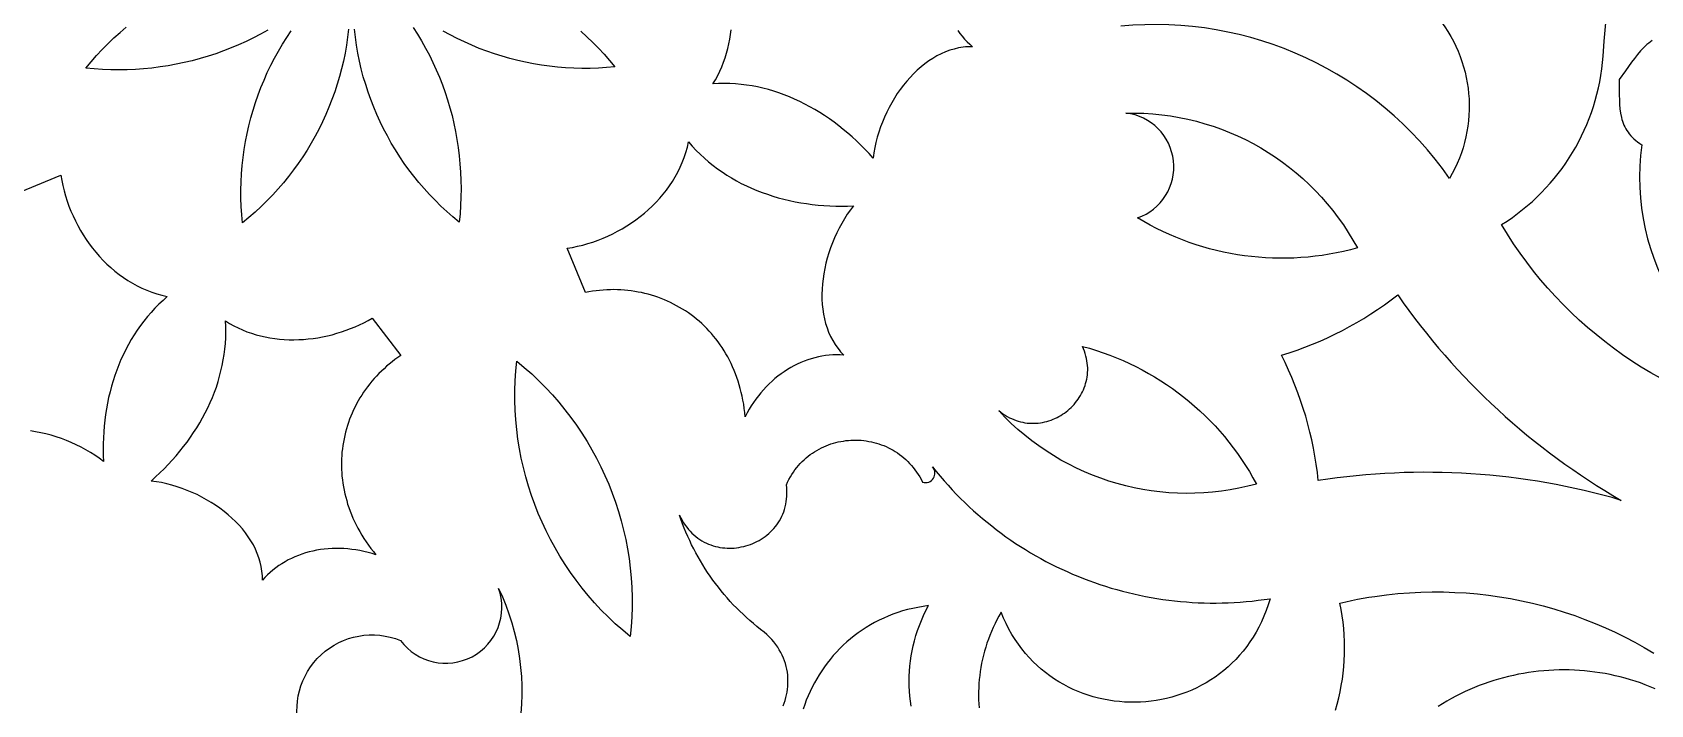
# Model space of a CAD drawing. Extents: x -492 to 492, y -420 to 420.
# Drawn here: x -29.7 to 121.2, y -69.6 to -6.9 of the extents above; entities that cross this region are included whole.
import ezdxf

# ---------------------------------------------------------------- set-up
doc = ezdxf.new("R2010")
doc.units = 0
doc.layers.add('LAYER_1', color=18, linetype='CONTINUOUS')

msp = doc.modelspace()

# ---------------------------------------------------------------- linework, layer by layer
at = {"layer": 'LAYER_1'}
for points in [[(165.33, -35.55, -0.453995), (107.29, -24.82, 0.240725), (116.75, -9.11), (116.76, -9.1, -0.074077), (126.25, 33.96)], [(86.01, -1.56, -0.719328), (102.44, -20.52, 0.270929), (71.79, -6.32, 0.777705)], [(121.34, -7.65), (121.17, -7.77), (121.01, -7.9), (120.85, -8.03), (120.54, -8.32), (120.25, -8.63), (119.97, -8.96), (119.69, -9.32), (119.41, -9.69), (118.85, -10.47), (118.25, -11.3), (118.26, -12.28), (118.27, -12.74), (118.28, -13.19), (118.3, -13.62), (118.33, -14.04), (118.39, -14.44), (118.46, -14.82), (118.51, -15.01), (118.57, -15.19), (118.63, -15.37), (118.7, -15.55), (118.78, -15.72), (118.87, -15.89), (118.97, -16.05), (119.08, -16.21), (119.2, -16.37), (119.33, -16.53), (119.47, -16.68), (119.63, -16.83), (119.8, -16.97), (119.98, -17.12), (120.17, -17.25), (120.38, -17.39, 0.373134), (135.74, -41.32, 0.574165)], [(-4.68, -72.21, -0.636132), (4.65, -63.61, 0.862472), (13.79, -58.75, -0.153049), (15.66, -72.1, 0.87466)]]:
    msp.add_lwpolyline(points, format="xyb", dxfattribs=at)
for points in [[(-7.72, -6.68), (-8.39, -7.05), (-9.06, -7.41), (-9.74, -7.74), (-10.44, -8.06), (-11.14, -8.35), (-11.85, -8.63), (-12.57, -8.89), (-13.29, -9.12), (-14.03, -9.34), (-14.77, -9.54), (-15.51, -9.71), (-16.26, -9.87), (-17.01, -10.01), (-17.77, -10.12), (-18.53, -10.22), (-19.3, -10.29), (-20.06, -10.35), (-20.83, -10.38), (-21.6, -10.39), (-22.37, -10.38), (-23.14, -10.35), (-23.91, -10.3), (-24.68, -10.22), (-24.19, -9.63), (-23.68, -9.05), (-23.16, -8.49), (-22.62, -7.94), (-22.07, -7.42), (-21.5, -6.91), (-20.93, -6.41)], [(-0.19, -6.59), (-0.28, -7.34), (-0.39, -8.09), (-0.52, -8.83), (-0.68, -9.57), (-0.85, -10.3), (-1.05, -11.02), (-1.26, -11.74), (-1.49, -12.45), (-1.75, -13.16), (-2.02, -13.86), (-2.31, -14.55), (-2.62, -15.23), (-2.95, -15.9), (-3.3, -16.57), (-3.67, -17.22), (-4.06, -17.87), (-4.46, -18.5), (-4.89, -19.12), (-5.33, -19.73), (-5.79, -20.33), (-6.27, -20.92), (-6.76, -21.5), (-7.27, -22.06), (-7.8, -22.61), (-8.35, -23.14), (-8.91, -23.67), (-9.49, -24.17), (-10.08, -24.66), (-10.15, -23.9), (-10.2, -23.13), (-10.23, -22.36), (-10.23, -21.6), (-10.21, -20.84), (-10.17, -20.08), (-10.11, -19.32), (-10.03, -18.57), (-9.92, -17.82), (-9.8, -17.08), (-9.65, -16.34), (-9.49, -15.6), (-9.3, -14.88), (-9.1, -14.15), (-8.87, -13.44), (-8.62, -12.73), (-8.36, -12.03), (-8.07, -11.34), (-7.77, -10.65), (-7.44, -9.97), (-7.1, -9.31), (-6.74, -8.65), (-6.36, -8), (-5.96, -7.36), (-5.54, -6.74)], [(5.83, -6.43), (6.24, -7.06), (6.62, -7.7), (6.99, -8.36), (7.34, -9.02), (7.67, -9.7), (7.98, -10.38), (8.28, -11.07), (8.55, -11.78), (8.8, -12.49), (9.04, -13.2), (9.25, -13.93), (9.45, -14.66), (9.62, -15.4), (9.77, -16.14), (9.91, -16.89), (10.02, -17.64), (10.12, -18.4), (10.19, -19.16), (10.25, -19.93), (10.28, -20.7), (10.29, -21.47), (10.28, -22.25), (10.25, -23.03), (10.2, -23.81), (10.13, -24.59), (9.54, -24.1), (8.97, -23.6), (8.41, -23.09), (7.87, -22.56), (7.35, -22.02), (6.84, -21.46), (6.35, -20.89), (5.88, -20.31), (5.43, -19.71), (4.99, -19.11), (4.57, -18.49), (4.17, -17.86), (3.78, -17.22), (3.42, -16.56), (3.07, -15.9), (2.74, -15.23), (2.44, -14.55), (2.15, -13.86), (1.88, -13.16), (1.63, -12.46), (1.4, -11.75), (1.18, -11.03), (0.99, -10.3), (0.82, -9.57), (0.67, -8.84), (0.55, -8.09), (0.44, -7.35), (0.35, -6.6)], [(21.46, -6.79), (22.02, -7.3), (22.57, -7.83), (23.11, -8.37), (23.63, -8.94), (24.13, -9.51), (24.63, -10.11), (23.86, -10.18), (23.09, -10.23), (22.32, -10.25), (21.56, -10.26), (20.8, -10.24), (20.04, -10.2), (19.28, -10.14), (18.53, -10.05), (17.78, -9.95), (17.04, -9.83), (16.3, -9.68), (15.57, -9.52), (14.84, -9.33), (14.12, -9.12), (13.4, -8.9), (12.69, -8.65), (11.99, -8.39), (11.3, -8.1), (10.61, -7.79), (9.94, -7.47), (9.27, -7.13), (8.61, -6.77)], [(56.6, -6.72), (56.8, -6.99), (57.01, -7.26), (57.23, -7.52), (57.46, -7.77), (57.71, -8.01), (57.96, -8.24), (57.74, -8.24), (57.53, -8.25), (57.32, -8.26), (57.1, -8.29), (56.68, -8.35), (56.27, -8.45), (55.86, -8.57), (55.45, -8.72), (55.05, -8.89), (54.66, -9.09), (54.27, -9.32), (53.9, -9.56), (53.53, -9.83), (53.17, -10.11), (52.82, -10.42), (52.48, -10.75), (52.16, -11.09), (51.84, -11.45), (51.53, -11.82), (51.24, -12.21), (50.96, -12.61), (50.69, -13.03), (50.44, -13.46), (50.2, -13.89), (49.97, -14.34), (49.76, -14.79), (49.57, -15.26), (49.39, -15.72), (49.23, -16.2), (49.09, -16.68), (48.96, -17.16), (48.86, -17.64), (48.77, -18.13), (48.7, -18.62), (48.33, -18.2), (47.94, -17.8), (47.55, -17.41), (47.16, -17.02), (46.75, -16.65), (46.34, -16.29), (45.92, -15.94), (45.5, -15.6), (45.06, -15.27), (44.63, -14.96), (44.18, -14.66), (43.73, -14.37), (43.27, -14.09), (42.81, -13.83), (42.34, -13.58), (41.87, -13.34), (41.39, -13.12), (40.91, -12.91), (40.42, -12.72), (39.93, -12.54), (39.44, -12.38), (38.94, -12.23), (38.43, -12.1), (37.93, -11.99), (37.42, -11.89), (36.9, -11.81), (36.39, -11.75), (35.87, -11.7), (35.35, -11.67), (34.82, -11.66), (34.3, -11.67), (33.77, -11.7), (34.01, -11.31), (34.22, -10.92), (34.42, -10.51), (34.61, -10.11), (34.77, -9.69), (34.92, -9.27), (35.05, -8.84), (35.17, -8.41), (35.26, -7.98), (35.35, -7.54), (35.41, -7.1), (35.47, -6.66)], [(-31.14, -21.92), (-27.01, -20.22), (-26.93, -20.7), (-26.83, -21.19), (-26.71, -21.67), (-26.58, -22.15), (-26.43, -22.63), (-26.26, -23.1), (-26.08, -23.56), (-25.88, -24.02), (-25.66, -24.48), (-25.43, -24.92), (-25.19, -25.36), (-24.93, -25.79), (-24.65, -26.21), (-24.37, -26.63), (-24.06, -27.03), (-23.75, -27.41), (-23.42, -27.79), (-23.08, -28.16), (-22.72, -28.51), (-22.35, -28.84), (-21.98, -29.17), (-21.58, -29.47), (-21.18, -29.76), (-20.77, -30.04), (-20.34, -30.29), (-19.91, -30.53), (-19.46, -30.75), (-19.01, -30.95), (-18.55, -31.13), (-18.07, -31.29), (-17.59, -31.42), (-17.1, -31.54), (-17.49, -31.89), (-17.88, -32.25), (-18.25, -32.63), (-18.6, -33.02), (-18.95, -33.41), (-19.28, -33.82), (-19.59, -34.24), (-19.89, -34.66), (-20.18, -35.1), (-20.45, -35.55), (-20.71, -36), (-20.96, -36.46), (-21.19, -36.93), (-21.41, -37.41), (-21.61, -37.9), (-21.8, -38.39), (-21.98, -38.89), (-22.15, -39.39), (-22.3, -39.9), (-22.43, -40.42), (-22.56, -40.94), (-22.67, -41.47), (-22.77, -42), (-22.85, -42.53), (-22.92, -43.07), (-22.98, -43.61), (-23.02, -44.16), (-23.05, -44.71), (-23.07, -45.26), (-23.08, -45.81), (-23.07, -46.36), (-23.05, -46.92), (-23.44, -46.62), (-23.84, -46.34), (-24.26, -46.07), (-24.69, -45.82), (-25.13, -45.58), (-25.58, -45.35), (-26.04, -45.14), (-26.5, -44.95), (-26.97, -44.77), (-27.45, -44.61), (-27.93, -44.47), (-28.41, -44.34), (-28.89, -44.24), (-29.38, -44.15), (-29.86, -44.07)], [(40.33, -69.69), (40.42, -69.45), (40.51, -69.2), (40.58, -68.94), (40.64, -68.68), (40.69, -68.42), (40.72, -68.16), (40.75, -67.9), (40.77, -67.63), (40.77, -67.37), (40.76, -67.1), (40.74, -66.84), (40.71, -66.57), (40.66, -66.3), (40.6, -66.04), (40.53, -65.77), (40.44, -65.51), (40.34, -65.25), (40.23, -64.99), (40.1, -64.74), (39.96, -64.48), (39.81, -64.24), (39.63, -63.99), (39.45, -63.75), (39.25, -63.51), (39.03, -63.28), (38.8, -63.05), (38.55, -62.83), (38.21, -62.57), (37.87, -62.3), (37.54, -62.03), (37.21, -61.75), (36.89, -61.46), (36.58, -61.17), (36.27, -60.88), (35.96, -60.58), (35.67, -60.27), (35.38, -59.96), (35.09, -59.64), (34.81, -59.31), (34.54, -58.99), (34.28, -58.65), (34.02, -58.31), (33.76, -57.97), (33.52, -57.62), (33.28, -57.27), (33.05, -56.92), (32.82, -56.55), (32.6, -56.19), (32.39, -55.82), (32.18, -55.44), (31.98, -55.07), (31.79, -54.68), (31.61, -54.3), (31.43, -53.91), (31.26, -53.52), (31.1, -53.12), (30.94, -52.72), (30.79, -52.31), (30.65, -51.91), (30.77, -52.16), (30.9, -52.4), (31.04, -52.63), (31.18, -52.84), (31.33, -53.05), (31.49, -53.25), (31.65, -53.43), (31.82, -53.61), (32, -53.77), (32.18, -53.92), (32.37, -54.06), (32.56, -54.19), (32.75, -54.32), (32.95, -54.43), (33.16, -54.53), (33.36, -54.62), (33.57, -54.7), (33.78, -54.77), (34, -54.83), (34.22, -54.88), (34.43, -54.93), (34.65, -54.96), (34.87, -54.98), (35.1, -55), (35.32, -55), (35.54, -55), (35.76, -54.99), (35.98, -54.96), (36.2, -54.93), (36.42, -54.89), (36.64, -54.85), (36.85, -54.79), (37.06, -54.73), (37.27, -54.65), (37.48, -54.57), (37.68, -54.48), (37.88, -54.39), (38.08, -54.28), (38.27, -54.17), (38.46, -54.05), (38.64, -53.92), (38.81, -53.78), (38.98, -53.64), (39.15, -53.49), (39.3, -53.33), (39.45, -53.17), (39.6, -52.99), (39.73, -52.81), (39.86, -52.63), (39.98, -52.44), (40.09, -52.24), (40.2, -52.03), (40.29, -51.82), (40.37, -51.6), (40.45, -51.38), (40.51, -51.14), (40.56, -50.91), (40.61, -50.66), (40.64, -50.42), (40.66, -50.16), (40.67, -49.9), (40.66, -49.63), (40.65, -49.36), (40.62, -49.09), (40.73, -48.83), (40.86, -48.59), (40.99, -48.36), (41.13, -48.13), (41.27, -47.91), (41.42, -47.7), (41.58, -47.49), (41.75, -47.3), (41.92, -47.11), (42.09, -46.93), (42.27, -46.75), (42.46, -46.59), (42.65, -46.43), (42.84, -46.28), (43.04, -46.14), (43.25, -46.01), (43.45, -45.88), (43.67, -45.76), (43.88, -45.65), (44.1, -45.55), (44.32, -45.45), (44.54, -45.36), (44.77, -45.28), (45, -45.21), (45.23, -45.15), (45.46, -45.09), (45.7, -45.05), (45.93, -45.01), (46.17, -44.97), (46.41, -44.95), (46.64, -44.93), (46.88, -44.92), (47.12, -44.92), (47.36, -44.93), (47.6, -44.94), (47.83, -44.97), (48.07, -45), (48.31, -45.04), (48.54, -45.08), (48.77, -45.14), (49.01, -45.2), (49.24, -45.27), (49.46, -45.35), (49.69, -45.43), (49.91, -45.53), (50.13, -45.63), (50.34, -45.74), (50.56, -45.86), (50.77, -45.98), (50.97, -46.12), (51.17, -46.26), (51.37, -46.41), (51.56, -46.57), (51.75, -46.73), (51.93, -46.91), (52.11, -47.09), (52.28, -47.28), (52.45, -47.48), (52.61, -47.68), (52.76, -47.9), (52.91, -48.12), (53.05, -48.35), (53.18, -48.58), (53.31, -48.83), (53.47, -48.87), (53.62, -48.88), (53.76, -48.87), (53.9, -48.83), (54.02, -48.77), (54.14, -48.69), (54.24, -48.59), (54.32, -48.48), (54.39, -48.36), (54.43, -48.23), (54.46, -48.1), (54.47, -47.96), (54.45, -47.82), (54.4, -47.68), (54.33, -47.55), (54.23, -47.42), (54.59, -47.86), (54.95, -48.29), (55.32, -48.72), (55.69, -49.14), (56.07, -49.55), (56.46, -49.96), (56.85, -50.36), (57.25, -50.75), (57.65, -51.13), (58.06, -51.51), (58.48, -51.87), (58.9, -52.23), (59.33, -52.59), (59.76, -52.93), (60.19, -53.27), (60.64, -53.6), (61.08, -53.93), (61.53, -54.24), (61.99, -54.55), (62.45, -54.85), (62.92, -55.14), (63.39, -55.43), (63.86, -55.7), (64.34, -55.97), (64.82, -56.23), (65.31, -56.48), (65.8, -56.73), (66.29, -56.96), (66.79, -57.19), (67.29, -57.41), (67.8, -57.62), (68.31, -57.83), (68.82, -58.02), (69.33, -58.21), (69.85, -58.38), (70.37, -58.55), (70.89, -58.72), (71.42, -58.87), (71.95, -59.01), (72.48, -59.15), (73.01, -59.27), (73.55, -59.39), (74.09, -59.5), (74.63, -59.6), (75.17, -59.69), (75.72, -59.78), (76.26, -59.85), (76.81, -59.92), (77.36, -59.97), (77.91, -60.02), (78.46, -60.06), (79.01, -60.09), (79.57, -60.11), (80.12, -60.12), (80.68, -60.12), (81.24, -60.11), (81.8, -60.09), (82.35, -60.07), (82.91, -60.03), (83.47, -59.98), (84.03, -59.93), (84.59, -59.86), (85.15, -59.79), (85.71, -59.71), (85.54, -60.27), (85.35, -60.82), (85.14, -61.35), (84.92, -61.86), (84.67, -62.36), (84.41, -62.84), (84.13, -63.31), (83.84, -63.75), (83.53, -64.18), (83.21, -64.6), (82.87, -64.99), (82.52, -65.37), (82.16, -65.74), (81.79, -66.08), (81.4, -66.41), (81, -66.72), (80.59, -67.02), (80.18, -67.29), (79.75, -67.55), (79.31, -67.79), (78.87, -68.02), (78.42, -68.23), (77.96, -68.42), (77.5, -68.59), (77.03, -68.75), (76.55, -68.89), (76.07, -69.01), (75.59, -69.11), (75.1, -69.2), (74.62, -69.27), (74.12, -69.32), (73.63, -69.35), (73.14, -69.37), (72.64, -69.37), (72.15, -69.35), (71.66, -69.31), (71.17, -69.26), (70.68, -69.18), (70.19, -69.09), (69.71, -68.99), (69.23, -68.86), (68.76, -68.72), (68.29, -68.55), (67.82, -68.38), (67.36, -68.18), (66.91, -67.96), (66.47, -67.73), (66.03, -67.48), (65.61, -67.21), (65.19, -66.92), (64.78, -66.61), (64.38, -66.29), (64, -65.95), (63.62, -65.59), (63.26, -65.21), (62.91, -64.81), (62.57, -64.4), (62.25, -63.96), (61.94, -63.51), (61.65, -63.04), (61.37, -62.55), (61.11, -62.04), (60.87, -61.52), (60.64, -60.97), (60.44, -61.33), (60.25, -61.68), (60.07, -62.04), (59.9, -62.4), (59.74, -62.77), (59.59, -63.13), (59.45, -63.5), (59.32, -63.87), (59.2, -64.24), (59.09, -64.61), (58.99, -64.99), (58.9, -65.36), (58.82, -65.74), (58.75, -66.12), (58.69, -66.5), (58.64, -66.88), (58.6, -67.26), (58.57, -67.63), (58.55, -68.01), (58.53, -68.39), (58.53, -68.77), (58.54, -69.15), (58.55, -69.53), (58.58, -69.9)], [(91.8, -70.11), (91.97, -69.54), (92.11, -68.97), (92.24, -68.4), (92.35, -67.82), (92.45, -67.23), (92.52, -66.65), (92.59, -66.06), (92.63, -65.47), (92.65, -64.88), (92.66, -64.28), (92.65, -63.69), (92.63, -63.09), (92.58, -62.5), (92.52, -61.9), (92.44, -61.31), (92.34, -60.71), (92.23, -60.12), (92.77, -59.99), (93.31, -59.88), (93.85, -59.77), (94.39, -59.67), (94.93, -59.58), (95.47, -59.5), (96.55, -59.36), (97.63, -59.24), (98.7, -59.16), (99.77, -59.1), (100.83, -59.08), (101.89, -59.08), (102.95, -59.12), (104, -59.18), (105.04, -59.27), (106.08, -59.39), (107.11, -59.53), (108.14, -59.7), (109.16, -59.9), (110.17, -60.13), (111.17, -60.38), (112.16, -60.66), (113.14, -60.96), (114.11, -61.29), (115.07, -61.64), (116.03, -62.02), (116.97, -62.42), (117.89, -62.84), (118.81, -63.29), (119.71, -63.76), (120.6, -64.26), (121.48, -64.78)], [(52.26, -69.72), (52.19, -69.26), (52.14, -68.8), (52.1, -68.33), (52.08, -67.87), (52.07, -67.4), (52.08, -66.93), (52.1, -66.46), (52.14, -65.99), (52.19, -65.52), (52.26, -65.05), (52.35, -64.57), (52.45, -64.1), (52.57, -63.63), (52.7, -63.16), (52.85, -62.69), (53.02, -62.22), (53.21, -61.75), (53.41, -61.29), (53.63, -60.82), (53.87, -60.36), (53.37, -60.43), (52.88, -60.52), (52.4, -60.62), (51.92, -60.73), (51.46, -60.86), (51, -61), (50.55, -61.16), (50.12, -61.34), (49.69, -61.52), (49.27, -61.72), (48.85, -61.93), (48.45, -62.16), (48.06, -62.4), (47.68, -62.65), (47.31, -62.91), (46.95, -63.18), (46.59, -63.46), (46.25, -63.75), (45.92, -64.06), (45.6, -64.37), (45.29, -64.69), (44.99, -65.02), (44.71, -65.37), (44.43, -65.71), (44.17, -66.07), (43.92, -66.44), (43.67, -66.81), (43.45, -67.19), (43.23, -67.57), (43.02, -67.97), (42.83, -68.36), (42.65, -68.77), (42.48, -69.18), (42.33, -69.59), (42.19, -70.01)], [(121.61, -68.11), (121.15, -67.92), (120.69, -67.74), (120.23, -67.57), (119.76, -67.41), (119.3, -67.27), (118.83, -67.13), (118.36, -67.01), (117.89, -66.9), (117.41, -66.79), (116.94, -66.7), (116.46, -66.62), (115.99, -66.55), (115.51, -66.49), (115.03, -66.44), (114.56, -66.4), (114.08, -66.38), (113.6, -66.36), (113.12, -66.35), (112.65, -66.36), (112.17, -66.37), (111.69, -66.4), (111.22, -66.43), (110.75, -66.48), (110.27, -66.53), (109.8, -66.6), (109.33, -66.68), (108.86, -66.76), (108.4, -66.86), (107.94, -66.97), (107.48, -67.08), (107.02, -67.21), (106.56, -67.35), (106.11, -67.49), (105.66, -67.65), (105.21, -67.82), (104.77, -68), (104.33, -68.18), (103.89, -68.38), (103.46, -68.58), (103.03, -68.8), (102.61, -69.03), (102.19, -69.26), (101.78, -69.51), (101.37, -69.76)]]:
    msp.add_lwpolyline(points, dxfattribs=at)
for points in [[(72.28, -14.42, -0.281952), (93.85, -27, -0.207503), (73.36, -24.2, 0.794747)], [(97.61, -31.38, 0.11065), (118.45, -50.54), (117.59, -50.29), (116.73, -50.05), (115.86, -49.83), (115, -49.62), (114.13, -49.42), (113.25, -49.24), (112.38, -49.06), (111.5, -48.9), (110.63, -48.75), (109.74, -48.62), (108.86, -48.49), (107.98, -48.38), (107.1, -48.28), (106.21, -48.19), (105.32, -48.12), (104.43, -48.06), (103.55, -48), (102.66, -47.97), (101.77, -47.94), (100.88, -47.93), (99.98, -47.92), (99.09, -47.93), (98.2, -47.95), (97.31, -47.99), (96.42, -48.03), (95.53, -48.09), (94.64, -48.16), (93.75, -48.25), (92.87, -48.34), (91.98, -48.45), (91.09, -48.56), (90.21, -48.69), (90.12, -47.93), (90.02, -47.17), (89.89, -46.41), (89.76, -45.66), (89.6, -44.91), (89.43, -44.17), (89.23, -43.43), (89.03, -42.69), (88.8, -41.96), (88.56, -41.23), (88.3, -40.51), (88.03, -39.8), (87.74, -39.09), (87.43, -38.39), (87.11, -37.69), (86.77, -37.01), (87.5, -36.78), (88.23, -36.53), (88.95, -36.26), (89.66, -35.98), (90.37, -35.68), (91.07, -35.37), (91.76, -35.04), (92.45, -34.7), (93.12, -34.33), (93.79, -33.96), (94.45, -33.57), (95.1, -33.16), (95.74, -32.74), (96.37, -32.3), (97, -31.85)], [(15.48, -37.55, -0.255743), (26.07, -63.25, -0.255743)]]:
    msp.add_lwpolyline(points, format="xyb", close=True, dxfattribs=at)
for points in [[(31.85, -17.51), (32.22, -17.9), (32.59, -18.27), (32.98, -18.62), (33.37, -18.97), (33.78, -19.3), (34.2, -19.61), (34.63, -19.91), (35.06, -20.2), (35.51, -20.47), (35.96, -20.73), (36.42, -20.98), (36.89, -21.21), (37.37, -21.43), (37.86, -21.63), (38.35, -21.82), (38.85, -22), (39.35, -22.17), (39.86, -22.32), (40.38, -22.45), (40.9, -22.58), (41.43, -22.69), (41.96, -22.79), (42.49, -22.87), (43.03, -22.94), (43.58, -23), (44.12, -23.04), (44.67, -23.07), (45.22, -23.09), (45.77, -23.1), (46.33, -23.09), (46.88, -23.07), (46.59, -23.46), (46.3, -23.86), (46.03, -24.28), (45.78, -24.71), (45.54, -25.15), (45.32, -25.6), (45.11, -26.06), (44.91, -26.52), (44.74, -26.99), (44.58, -27.47), (44.43, -27.95), (44.31, -28.43), (44.2, -28.91), (44.11, -29.4), (44.04, -29.88), (43.98, -30.36), (43.95, -30.84), (43.93, -31.32), (43.94, -31.79), (43.96, -32.26), (44.01, -32.72), (44.08, -33.17), (44.17, -33.61), (44.28, -34.04), (44.41, -34.46), (44.56, -34.87), (44.74, -35.26), (44.94, -35.64), (45.16, -36), (45.41, -36.35), (45.54, -36.51), (45.68, -36.68), (45.83, -36.83), (45.98, -36.99), (45.64, -36.97), (45.3, -36.96), (44.95, -36.97), (44.61, -37), (44.27, -37.04), (43.94, -37.09), (43.6, -37.15), (43.27, -37.24), (42.94, -37.33), (42.61, -37.44), (42.28, -37.56), (41.96, -37.69), (41.64, -37.84), (41.33, -37.99), (41.02, -38.16), (40.71, -38.35), (40.42, -38.54), (40.12, -38.75), (39.83, -38.97), (39.55, -39.19), (39.28, -39.43), (39.01, -39.68), (38.75, -39.95), (38.5, -40.22), (38.25, -40.5), (38.01, -40.79), (37.78, -41.09), (37.56, -41.4), (37.35, -41.72), (37.15, -42.05), (36.96, -42.39), (36.78, -42.74), (36.74, -42.35), (36.69, -41.96), (36.64, -41.58), (36.57, -41.2), (36.5, -40.83), (36.42, -40.47), (36.32, -40.11), (36.23, -39.76), (36.12, -39.42), (36, -39.08), (35.88, -38.74), (35.75, -38.42), (35.61, -38.1), (35.46, -37.78), (35.31, -37.47), (35.15, -37.17), (34.98, -36.87), (34.81, -36.59), (34.63, -36.3), (34.44, -36.03), (34.25, -35.76), (34.05, -35.49), (33.84, -35.24), (33.63, -34.99), (33.41, -34.75), (33.19, -34.51), (32.96, -34.28), (32.73, -34.06), (32.49, -33.84), (32.24, -33.64), (31.99, -33.44), (31.74, -33.24), (31.48, -33.06), (31.21, -32.88), (30.94, -32.71), (30.67, -32.54), (30.39, -32.39), (30.11, -32.24), (29.83, -32.09), (29.54, -31.96), (29.25, -31.83), (28.95, -31.72), (28.65, -31.6), (28.35, -31.5), (28.05, -31.41), (27.74, -31.32), (27.43, -31.24), (27.12, -31.17), (26.8, -31.11), (26.48, -31.05), (26.16, -31), (25.84, -30.97), (25.52, -30.93), (25.19, -30.91), (24.87, -30.9), (24.54, -30.89), (24.21, -30.9), (23.88, -30.91), (23.55, -30.93), (23.21, -30.96), (22.88, -31), (22.55, -31.04), (22.21, -31.1), (21.88, -31.16), (20.18, -27.03), (20.67, -26.95), (21.15, -26.85), (21.63, -26.73), (22.11, -26.6), (22.59, -26.45), (23.06, -26.28), (23.53, -26.1), (23.99, -25.9), (24.44, -25.68), (24.89, -25.45), (25.32, -25.21), (25.75, -24.95), (26.18, -24.67), (26.59, -24.38), (26.99, -24.08), (27.38, -23.77), (27.75, -23.44), (28.12, -23.1), (28.47, -22.74), (28.81, -22.37), (29.13, -22), (29.44, -21.6), (29.73, -21.2), (30, -20.79), (30.26, -20.36), (30.49, -19.93), (30.71, -19.48), (30.91, -19.03), (31.09, -18.56), (31.25, -18.09), (31.39, -17.61), (31.5, -17.12)], [(4.67, -37.03), (4.39, -37.22), (4.12, -37.42), (3.86, -37.62), (3.6, -37.83), (3.35, -38.04), (3.11, -38.26), (2.87, -38.49), (2.64, -38.72), (2.41, -38.95), (2.2, -39.19), (1.98, -39.44), (1.78, -39.68), (1.58, -39.94), (1.39, -40.2), (1.21, -40.46), (1.04, -40.72), (0.87, -40.99), (0.71, -41.27), (0.56, -41.54), (0.41, -41.82), (0.27, -42.11), (0.14, -42.4), (0.02, -42.69), (-0.1, -42.98), (-0.2, -43.28), (-0.3, -43.57), (-0.39, -43.88), (-0.48, -44.18), (-0.55, -44.49), (-0.62, -44.79), (-0.68, -45.11), (-0.73, -45.42), (-0.77, -45.73), (-0.81, -46.05), (-0.83, -46.37), (-0.85, -46.68), (-0.86, -47), (-0.86, -47.33), (-0.85, -47.65), (-0.83, -47.97), (-0.81, -48.29), (-0.77, -48.62), (-0.73, -48.94), (-0.68, -49.27), (-0.61, -49.59), (-0.54, -49.92), (-0.46, -50.24), (-0.37, -50.57), (-0.28, -50.89), (-0.17, -51.22), (-0.05, -51.54), (0.08, -51.86), (0.21, -52.19), (0.36, -52.51), (0.52, -52.83), (0.68, -53.14), (0.86, -53.46), (1.04, -53.78), (1.24, -54.09), (1.44, -54.4), (1.66, -54.71), (1.88, -55.02), (2.12, -55.32), (2.36, -55.63), (1.99, -55.51), (1.62, -55.4), (1.24, -55.31), (0.87, -55.23), (0.49, -55.16), (0.12, -55.11), (-0.26, -55.07), (-0.63, -55.04), (-1, -55.02), (-1.37, -55.02), (-1.73, -55.03), (-2.1, -55.05), (-2.46, -55.09), (-2.82, -55.14), (-3.17, -55.2), (-3.52, -55.27), (-3.86, -55.35), (-4.2, -55.45), (-4.54, -55.55), (-4.87, -55.67), (-5.19, -55.81), (-5.51, -55.95), (-5.82, -56.1), (-6.12, -56.27), (-6.41, -56.45), (-6.7, -56.63), (-6.98, -56.83), (-7.24, -57.05), (-7.5, -57.27), (-7.75, -57.5), (-7.99, -57.74), (-8.22, -58), (-8.22, -57.78), (-8.23, -57.57), (-8.24, -57.35), (-8.27, -57.14), (-8.33, -56.72), (-8.43, -56.3), (-8.55, -55.89), (-8.7, -55.49), (-8.87, -55.09), (-9.07, -54.7), (-9.3, -54.31), (-9.54, -53.94), (-9.81, -53.57), (-10.09, -53.21), (-10.4, -52.86), (-10.73, -52.52), (-11.07, -52.19), (-11.43, -51.88), (-11.8, -51.57), (-12.19, -51.28), (-12.59, -51), (-13.01, -50.73), (-13.44, -50.48), (-13.87, -50.24), (-14.32, -50.01), (-14.77, -49.8), (-15.24, -49.61), (-15.71, -49.43), (-16.18, -49.27), (-16.66, -49.13), (-17.14, -49), (-17.62, -48.89), (-18.11, -48.81), (-18.6, -48.74), (-18.18, -48.36), (-17.78, -47.98), (-17.39, -47.59), (-17, -47.2), (-16.63, -46.79), (-16.27, -46.38), (-15.92, -45.96), (-15.58, -45.53), (-15.25, -45.1), (-14.94, -44.66), (-14.64, -44.22), (-14.35, -43.77), (-14.07, -43.31), (-13.81, -42.85), (-13.56, -42.38), (-13.32, -41.91), (-13.1, -41.43), (-12.89, -40.95), (-12.7, -40.46), (-12.52, -39.97), (-12.36, -39.47), (-12.22, -38.97), (-12.09, -38.47), (-11.97, -37.96), (-11.87, -37.45), (-11.79, -36.94), (-11.73, -36.43), (-11.68, -35.91), (-11.65, -35.39), (-11.64, -34.86), (-11.65, -34.34), (-11.68, -33.81), (-11.29, -34.04), (-10.9, -34.26), (-10.49, -34.46), (-10.09, -34.64), (-9.67, -34.81), (-9.25, -34.96), (-8.82, -35.09), (-8.39, -35.2), (-7.96, -35.3), (-7.52, -35.39), (-7.08, -35.45), (-6.64, -35.5), (-6.19, -35.54), (-5.74, -35.56), (-5.29, -35.56), (-4.84, -35.55), (-4.39, -35.53), (-3.95, -35.49), (-3.5, -35.44), (-3.05, -35.37), (-2.61, -35.29), (-2.17, -35.19), (-1.73, -35.09), (-1.29, -34.96), (-0.86, -34.83), (-0.43, -34.68), (-0.01, -34.52), (0.41, -34.35), (0.82, -34.16), (1.22, -33.97), (1.62, -33.76), (2, -33.54)], [(68.87, -36.36), (69.52, -36.56), (70.15, -36.77), (70.78, -37), (71.4, -37.25), (72.01, -37.51), (72.62, -37.78), (73.21, -38.07), (73.8, -38.38), (74.38, -38.7), (74.95, -39.03), (75.52, -39.38), (76.07, -39.75), (76.61, -40.12), (77.14, -40.51), (77.67, -40.91), (78.18, -41.33), (78.68, -41.76), (79.17, -42.2), (79.65, -42.66), (80.12, -43.12), (80.58, -43.6), (81.02, -44.09), (81.45, -44.6), (81.87, -45.11), (82.28, -45.64), (82.68, -46.17), (83.06, -46.72), (83.42, -47.28), (83.78, -47.85), (84.12, -48.43), (84.44, -49.02), (83.63, -49.23), (82.81, -49.41), (82, -49.56), (81.17, -49.69), (80.35, -49.78), (79.53, -49.85), (78.71, -49.88), (77.89, -49.89), (77.07, -49.88), (76.26, -49.83), (75.45, -49.76), (74.64, -49.65), (73.84, -49.53), (73.04, -49.37), (72.25, -49.19), (71.46, -48.98), (70.69, -48.74), (69.92, -48.48), (69.16, -48.19), (68.41, -47.88), (67.67, -47.54), (66.94, -47.17), (66.22, -46.78), (65.52, -46.37), (64.83, -45.93), (64.15, -45.47), (63.49, -44.98), (62.84, -44.46), (62.21, -43.93), (61.59, -43.36), (61, -42.78), (60.42, -42.17), (60.61, -42.32), (60.81, -42.47), (61.01, -42.6), (61.21, -42.72), (61.41, -42.83), (61.62, -42.92), (61.82, -43.01), (62.03, -43.09), (62.24, -43.16), (62.45, -43.21), (62.65, -43.26), (62.86, -43.3), (63.07, -43.33), (63.28, -43.34), (63.49, -43.35), (63.69, -43.35), (63.9, -43.34), (64.1, -43.33), (64.31, -43.3), (64.51, -43.27), (64.71, -43.23), (64.9, -43.18), (65.1, -43.12), (65.29, -43.05), (65.48, -42.98), (65.66, -42.9), (65.85, -42.81), (66.03, -42.72), (66.2, -42.62), (66.37, -42.51), (66.54, -42.4), (66.7, -42.28), (66.86, -42.15), (67.01, -42.02), (67.16, -41.88), (67.31, -41.74), (67.44, -41.59), (67.57, -41.43), (67.7, -41.27), (67.82, -41.11), (67.93, -40.94), (68.04, -40.77), (68.14, -40.59), (68.23, -40.41), (68.31, -40.23), (68.39, -40.04), (68.46, -39.84), (68.52, -39.65), (68.58, -39.45), (68.62, -39.24), (68.66, -39.04), (68.68, -38.83), (68.7, -38.62), (68.71, -38.41), (68.71, -38.19), (68.7, -37.97), (68.67, -37.75), (68.64, -37.53), (68.6, -37.31), (68.55, -37.09), (68.48, -36.86), (68.41, -36.63), (68.32, -36.41), (68.22, -36.18)]]:
    msp.add_lwpolyline(points, close=True, dxfattribs=at)

doc.saveas('drawing.dxf')
